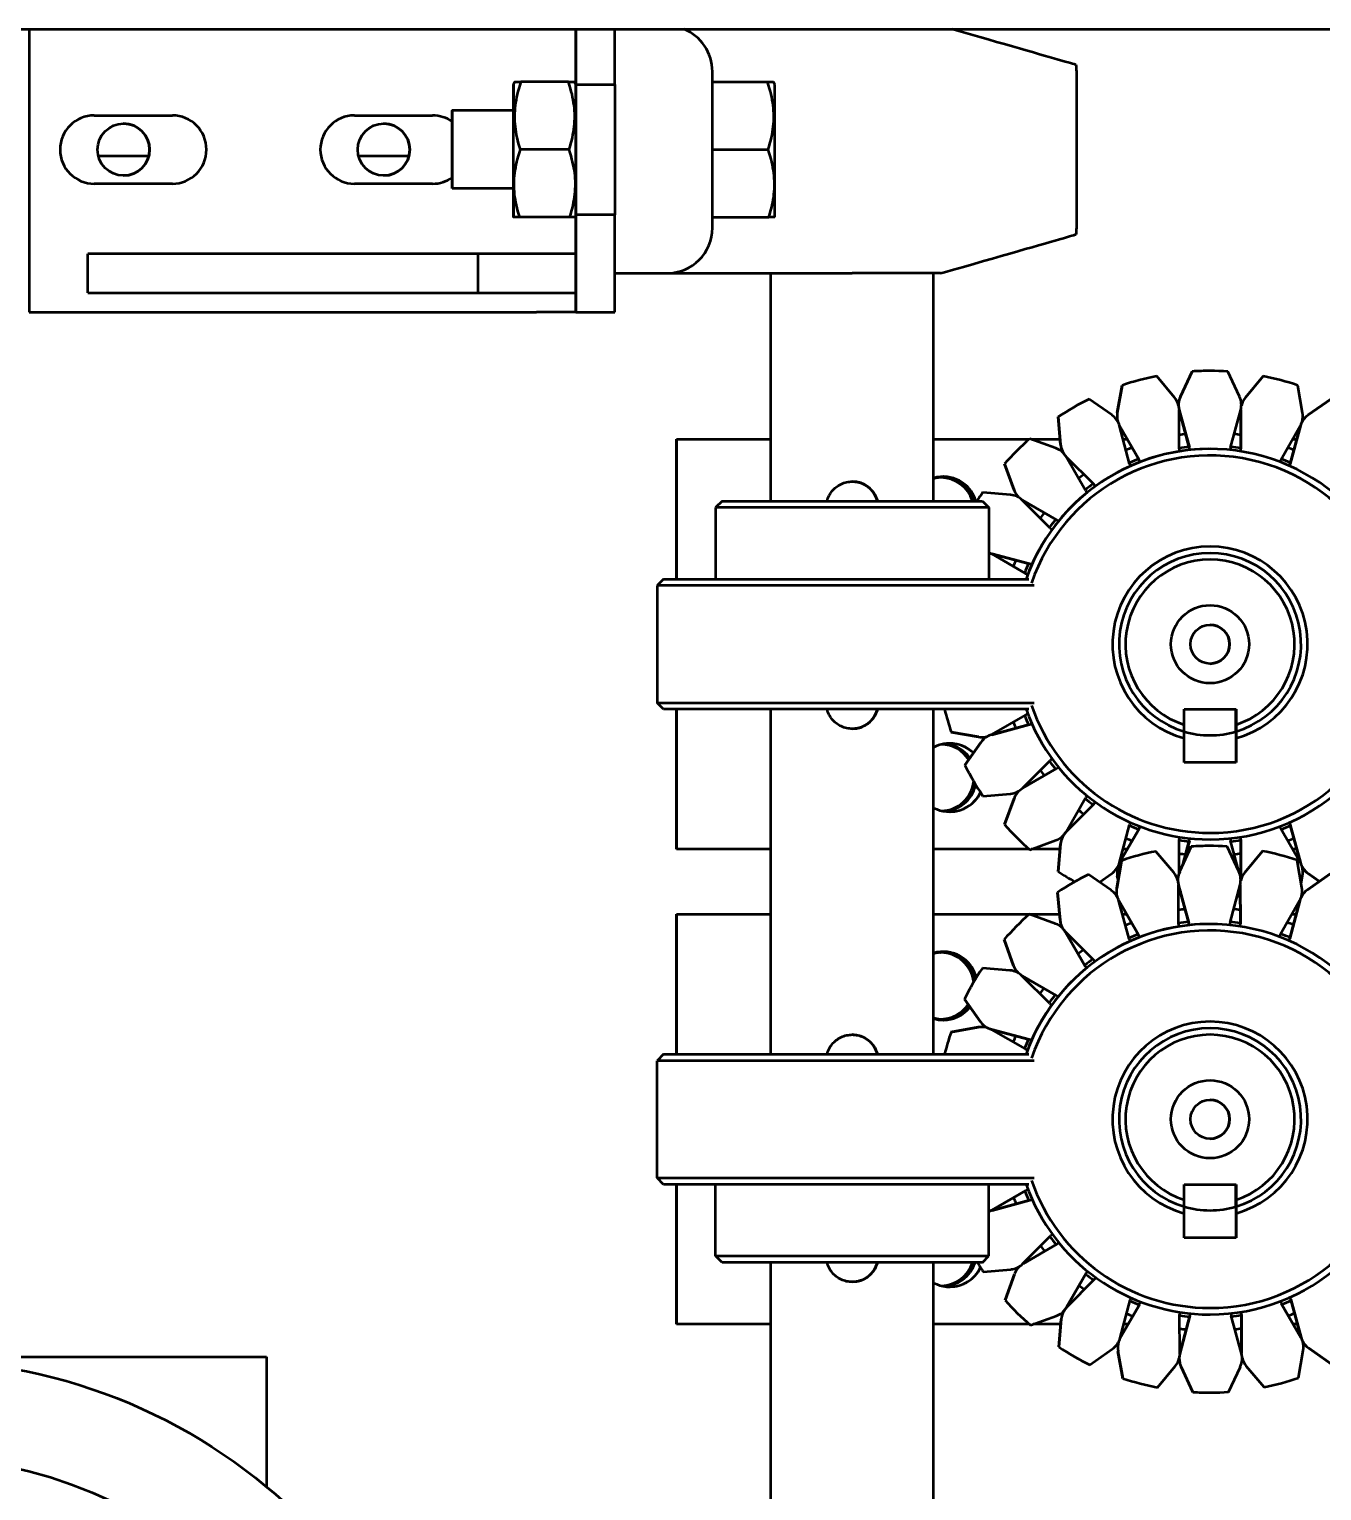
# Model space of a CAD drawing. Header units: millimetres. Extents: x 4915 to 15267, y 4787 to 10268.
# Drawn here: x 6060.7 to 6259.4, y 9329.7 to 9554.3 of the extents above; entities that cross this region are included whole.
import ezdxf

# ---------------------------------------------------------------- set-up
doc = ezdxf.new("R2010")
doc.units = ezdxf.units.MM
doc.layers.add('外形線', color=7, linetype='Continuous', lineweight=50)

msp = doc.modelspace()

# ---------------------------------------------------------------- linework, layer by layer
at = {"layer": '外形線'}
for p, q in [((5910.73, 9554.28), (6663.73, 9554.28)), ((6060.74, 9554.28), (6060.74, 9510.78)), ((6144.74, 9554.28), (6144.74, 9545.83)), ((6144.77, 9554.28), (6144.77, 9545.78)), ((6150.77, 9545.78), (6150.77, 9554.28)), ((6165.77, 9523.78), (6165.77, 9547.78)), ((6221.76, 9523.78), (6221.76, 9547.78)), ((6135.17, 9545.78), (6135.39, 9546.17)), ((6143.63, 9546.17), (6136.3, 9546.17)), ((6144.77, 9545.78), (6144.54, 9546.17)), ((6144.77, 9545.78), (6144.77, 9525.78)), ((6144.77, 9545.78), (6150.77, 9545.78)), ((6150.77, 9545.78), (6150.77, 9525.78)), ((6165.77, 9546.17), (6174.23, 9546.17)), ((6175.37, 9545.78), (6175.14, 9546.17)), ((6070.74, 9541.03), (6082.74, 9541.03)), ((6110.74, 9541.03), (6122.74, 9541.03)), ((6135.17, 9541.78), (6125.77, 9541.78)), ((6165.77, 9535.78), (6165.77, 9538.37)), ((6143.73, 9535.78), (6136.21, 9535.78)), ((6165.77, 9533.18), (6165.77, 9535.78)), ((6165.77, 9535.78), (6174.33, 9535.78)), ((6079.11, 9534.78), (6071.36, 9534.78)), ((6119.11, 9534.78), (6111.36, 9534.78)), ((6082.74, 9530.53), (6070.74, 9530.53)), ((6122.74, 9530.53), (6110.74, 9530.53)), ((6135.17, 9529.78), (6125.77, 9529.78)), ((6143.82, 9525.38), (6136.11, 9525.38)), ((6144.74, 9525.38), (6144.74, 9519.78)), ((6144.77, 9525.78), (6144.77, 9510.78)), ((6150.77, 9525.78), (6144.77, 9525.78)), ((6150.77, 9510.78), (6150.77, 9525.78)), ((6165.77, 9525.38), (6174.42, 9525.38)), ((6069.74, 9513.78), (6069.74, 9519.78)), ((6129.76, 9519.78), (6069.74, 9519.78)), ((6069.74, 9513.78), (6069.74, 9519.78)), ((6129.76, 9513.78), (6129.76, 9519.78)), ((6144.76, 9519.78), (6129.76, 9519.78)), ((6144.76, 9513.78), (6144.76, 9519.78)), ((6150.77, 9516.78), (6158.77, 9516.78)), ((6158.77, 9516.78), (6177.26, 9516.78)), ((6174.76, 9481.78), (6174.76, 9516.78)), ((6177.26, 9516.78), (6187.26, 9516.78)), ((6200.84, 9516.78), (6187.26, 9516.78)), ((6199.76, 9481.78), (6199.76, 9516.78)), ((6069.74, 9513.78), (6129.76, 9513.78)), ((6129.76, 9513.78), (6144.76, 9513.78)), ((6144.74, 9513.78), (6144.74, 9510.78)), ((6060.74, 9510.78), (6138.74, 9510.78)), ((6144.74, 9510.78), (6138.74, 9510.78)), ((6144.77, 9510.78), (6150.77, 9510.78)), ((6236.8, 9497.7), (6234.06, 9500.97)), ((6239.5, 9501.69), (6237.7, 9497.82)), ((6237.7, 9497.82), (6239.5, 9501.69)), ((6246.8, 9497.82), (6245, 9501.69)), ((6247.7, 9497.7), (6250.44, 9500.97)), ((6250.44, 9500.97), (6247.7, 9497.7)), ((6228.01, 9495.35), (6228.75, 9499.55)), ((6228.75, 9499.55), (6228.01, 9495.35)), ((6256.49, 9495.35), (6255.75, 9499.55)), ((6227.17, 9495), (6223.68, 9497.45)), ((6237.5, 9489.78), (6237.5, 9495.78)), ((6237.52, 9495.78), (6239.08, 9489.98)), ((6239.07, 9489.98), (6237.52, 9495.78)), ((6245.43, 9489.98), (6246.98, 9495.78)), ((6247, 9489.78), (6247, 9495.78)), ((6247, 9495.78), (6247, 9489.78)), ((6260.83, 9497.45), (6257.33, 9495)), ((6257.33, 9495), (6260.82, 9497.45)), ((6219.29, 9490.45), (6218.91, 9494.7)), ((6218.92, 9494.7), (6219.29, 9490.45)), ((6229.9, 9487.52), (6228.35, 9493.32)), ((6231.36, 9488.13), (6228.36, 9493.33)), ((6228.36, 9493.33), (6231.36, 9488.13)), ((6253.14, 9488.13), (6256.14, 9493.33)), ((6254.6, 9487.52), (6256.16, 9493.32)), ((6256.16, 9493.32), (6254.6, 9487.52)), ((6160.24, 9491.28), (6174.76, 9491.28)), ((6160.24, 9491.28), (6160.24, 9469.78)), ((6160.24, 9469.78), (6160.24, 9491.28)), ((6199.76, 9491.28), (6214.47, 9491.28)), ((6218.57, 9489.9), (6214.56, 9491.35)), ((6214.78, 9491.28), (6219.21, 9491.28)), ((6228.89, 9491.28), (6229.55, 9491.28)), ((6254.95, 9491.28), (6255.61, 9491.28)), ((6212.13, 9483.46), (6210.67, 9487.47)), ((6210.67, 9487.47), (6212.13, 9483.46)), ((6223.14, 9483.38), (6220.14, 9488.58)), ((6224.4, 9484.35), (6220.15, 9488.59)), ((6220.15, 9488.59), (6224.4, 9484.35)), ((6211.58, 9482.74), (6207.33, 9483.11)), ((6217.68, 9477.63), (6213.44, 9481.87)), ((6218.64, 9478.89), (6213.45, 9481.89)), ((6213.45, 9481.89), (6218.65, 9478.89)), ((6167.26, 9481.78), (6166.26, 9480.78)), ((6208.26, 9480.78), (6166.26, 9480.78)), ((6166.26, 9480.78), (6166.26, 9469.78)), ((6167.26, 9481.78), (6207.26, 9481.78)), ((6207.26, 9481.78), (6208.26, 9480.78)), ((6208.26, 9480.78), (6208.26, 9469.78)), ((6213.9, 9470.66), (6208.7, 9473.66)), ((6214.5, 9472.13), (6208.71, 9473.68)), ((6208.71, 9473.68), (6214.5, 9472.13)), ((6158.26, 9469.78), (6157.26, 9468.78)), ((6215.25, 9468.78), (6157.26, 9468.78)), ((6157.26, 9468.78), (6157.26, 9450.78)), ((6158.26, 9469.78), (6214.41, 9469.78)), ((6157.26, 9450.78), (6215.25, 9450.78)), ((6158.26, 9449.78), (6157.26, 9450.78)), ((6214.41, 9449.78), (6158.26, 9449.78)), ((6160.24, 9449.78), (6160.24, 9428.28)), ((6160.24, 9428.28), (6160.24, 9449.78)), ((6174.76, 9396.78), (6174.76, 9449.78)), ((6199.76, 9396.78), (6199.76, 9449.78)), ((6208.7, 9445.89), (6213.9, 9448.89)), ((6238.26, 9449.78), (6246.26, 9449.78)), ((6238.26, 9447.41), (6238.26, 9449.78)), ((6246.25, 9446.36), (6246.25, 9449.78)), ((6246.26, 9449.78), (6246.26, 9447.41)), ((6206.68, 9445.53), (6202.48, 9446.27)), ((6202.48, 9446.27), (6206.68, 9445.53)), ((6208.71, 9445.87), (6214.5, 9447.42)), ((6214.5, 9447.42), (6208.71, 9445.87)), ((6204.58, 9441.2), (6207.03, 9444.69)), ((6207.03, 9444.69), (6204.58, 9441.2)), ((6238.26, 9441.58), (6238.26, 9445.32)), ((6246.26, 9445.32), (6246.26, 9441.58)), ((6246.26, 9441.58), (6246.26, 9445.32)), ((6213.44, 9437.68), (6217.68, 9441.92)), ((6246.26, 9441.58), (6238.26, 9441.58)), ((6213.45, 9437.66), (6218.64, 9440.66)), ((6218.65, 9440.66), (6213.45, 9437.66)), ((6207.33, 9436.44), (6211.58, 9436.81)), ((6210.67, 9432.09), (6212.13, 9436.09)), ((6212.13, 9436.09), (6210.67, 9432.09)), ((6220.14, 9430.97), (6223.14, 9436.17)), ((6220.15, 9430.96), (6224.4, 9435.2)), ((6224.4, 9435.2), (6220.15, 9430.96)), ((6228.35, 9426.23), (6229.9, 9432.03)), ((6228.36, 9426.22), (6231.36, 9431.42)), ((6231.36, 9431.42), (6228.36, 9426.22)), ((6256.14, 9426.22), (6253.14, 9431.42)), ((6256.16, 9426.23), (6254.6, 9432.03)), ((6254.6, 9432.03), (6256.16, 9426.23)), ((6174.76, 9428.28), (6160.24, 9428.28)), ((6214.47, 9428.28), (6199.76, 9428.28)), ((6214.56, 9428.2), (6218.57, 9429.66)), ((6219.21, 9428.28), (6214.78, 9428.28)), ((6218.91, 9424.86), (6219.29, 9429.1)), ((6219.29, 9429.1), (6218.92, 9424.86)), ((6229.55, 9428.28), (6228.89, 9428.28)), ((6237.5, 9424.59), (6237.5, 9429.78)), ((6239.38, 9428.68), (6237.59, 9424.81)), ((6237.59, 9424.81), (6239.38, 9428.68)), ((6238.08, 9425.87), (6239.07, 9429.57)), ((6239.08, 9429.57), (6238.09, 9425.87)), ((6246.7, 9424.84), (6244.88, 9428.69)), ((6246.7, 9424.83), (6245.43, 9429.57)), ((6247, 9423.78), (6247, 9429.78)), ((6247, 9429.78), (6247, 9423.78)), ((6247.59, 9424.72), (6250.32, 9427.99)), ((6250.33, 9427.99), (6247.6, 9424.72)), ((6255.61, 9428.28), (6254.95, 9428.28)), ((6227.91, 9422.31), (6228.63, 9426.51)), ((6228.64, 9426.51), (6227.91, 9422.31)), ((6236.69, 9424.69), (6233.94, 9427.95)), ((6256.39, 9422.39), (6255.64, 9426.59)), ((6227.07, 9421.96), (6223.57, 9424.39)), ((6225.26, 9423.22), (6227.17, 9424.55)), ((6228.12, 9423.55), (6228.01, 9424.2)), ((6228.01, 9424.2), (6228.12, 9423.55)), ((6256.28, 9423.01), (6256.49, 9424.2)), ((6257.23, 9422.04), (6260.72, 9424.5)), ((6260.72, 9424.5), (6257.24, 9422.04)), ((6259.07, 9423.34), (6257.33, 9424.55)), ((6257.33, 9424.55), (6259.07, 9423.34)), ((6218.82, 9421.63), (6219.2, 9417.38)), ((6219.2, 9417.38), (6218.82, 9421.63)), ((6237.42, 9416.76), (6237.4, 9422.76)), ((6238.99, 9416.97), (6237.42, 9422.77)), ((6237.42, 9422.77), (6238.99, 9416.97)), ((6245.34, 9416.99), (6246.88, 9422.79)), ((6246.33, 9420.72), (6246.8, 9421.73)), ((6246.92, 9416.79), (6246.9, 9422.79)), ((6246.9, 9422.79), (6246.92, 9416.79)), ((6229.82, 9414.49), (6228.25, 9420.28)), ((6231.28, 9415.1), (6228.27, 9420.29)), ((6228.27, 9420.29), (6231.29, 9415.1)), ((6253.06, 9415.16), (6256.04, 9420.37)), ((6254.53, 9414.56), (6256.06, 9420.36)), ((6256.06, 9420.36), (6254.53, 9414.56)), ((6160.24, 9418.28), (6174.76, 9418.28)), ((6160.24, 9418.28), (6160.24, 9396.78)), ((6160.24, 9396.78), (6160.24, 9418.28)), ((6199.76, 9418.28), (6219.12, 9418.28)), ((6218.48, 9416.83), (6214.47, 9418.27)), ((6228.8, 9418.28), (6229.44, 9418.28)), ((6254.84, 9418.28), (6255.51, 9418.28)), ((6223.07, 9410.33), (6220.06, 9415.51)), ((6224.33, 9411.3), (6220.07, 9415.53)), ((6220.07, 9415.53), (6224.33, 9411.3)), ((6212.06, 9410.37), (6210.59, 9414.38)), ((6210.59, 9414.38), (6212.06, 9410.37)), ((6211.51, 9409.65), (6207.27, 9410.01)), ((6217.63, 9404.56), (6213.38, 9408.79)), ((6218.59, 9405.82), (6213.39, 9408.81)), ((6213.39, 9408.81), (6218.59, 9405.82)), ((6204.53, 9405.24), (6206.99, 9401.76)), ((6206.99, 9401.76), (6204.53, 9405.24)), ((6202.44, 9400.16), (6206.64, 9400.92)), ((6206.64, 9400.92), (6202.44, 9400.16)), ((6213.87, 9397.58), (6208.66, 9400.57)), ((6214.47, 9399.05), (6208.67, 9400.58)), ((6208.67, 9400.58), (6214.47, 9399.05)), ((6158.26, 9396.78), (6157.26, 9395.78)), ((6158.26, 9396.78), (6214.41, 9396.78)), ((6215.25, 9395.78), (6157.26, 9395.78)), ((6157.26, 9377.78), (6157.26, 9395.78)), ((6157.26, 9377.78), (6215.25, 9377.78)), ((6158.26, 9376.78), (6157.26, 9377.78)), ((6214.41, 9376.78), (6158.26, 9376.78)), ((6160.24, 9376.78), (6160.24, 9355.28)), ((6160.24, 9355.28), (6160.24, 9376.78)), ((6166.26, 9365.78), (6166.26, 9376.78)), ((6208.26, 9365.78), (6208.26, 9376.78)), ((6238.26, 9376.78), (6246.26, 9376.78)), ((6238.26, 9374.41), (6238.26, 9376.78)), ((6246.25, 9373.36), (6246.25, 9376.78)), ((6246.26, 9376.78), (6246.26, 9374.41)), ((6208.74, 9372.79), (6213.93, 9375.81)), ((6208.75, 9372.77), (6214.54, 9374.34)), ((6214.54, 9374.34), (6208.75, 9372.77)), ((6238.26, 9368.58), (6238.26, 9372.32)), ((6246.26, 9372.32), (6246.26, 9368.58)), ((6246.26, 9368.58), (6246.26, 9372.32)), ((6213.5, 9364.6), (6217.73, 9368.85)), ((6213.51, 9364.58), (6218.7, 9367.59)), ((6218.7, 9367.59), (6213.52, 9364.58)), ((6246.26, 9368.58), (6238.26, 9368.58)), ((6166.26, 9365.78), (6208.26, 9365.78)), ((6167.26, 9364.78), (6166.26, 9365.78)), ((6207.26, 9364.78), (6208.26, 9365.78)), ((6207.26, 9364.78), (6167.26, 9364.78)), ((6174.76, 9165.78), (6174.76, 9364.78)), ((6199.76, 9165.78), (6199.76, 9364.78)), ((6207.4, 9363.34), (6211.65, 9363.72)), ((6210.75, 9358.99), (6212.2, 9363)), ((6212.2, 9363), (6210.75, 9358.99)), ((6220.22, 9357.91), (6223.21, 9363.12)), ((6220.24, 9357.9), (6224.47, 9362.15)), ((6224.47, 9362.15), (6220.24, 9357.9)), ((6228.45, 9353.19), (6229.98, 9358.99)), ((6228.46, 9353.18), (6231.45, 9358.39)), ((6231.45, 9358.39), (6228.46, 9353.18)), ((6256.24, 9353.26), (6253.22, 9358.45)), ((6256.26, 9353.27), (6254.69, 9359.06)), ((6254.69, 9359.06), (6256.26, 9353.27)), ((6214.65, 9355.12), (6218.66, 9356.59)), ((6237.61, 9350.76), (6237.59, 9356.76)), ((6237.63, 9350.76), (6239.16, 9356.56)), ((6239.17, 9356.56), (6237.63, 9350.76)), ((6247.09, 9350.79), (6245.52, 9356.58)), ((6247.11, 9350.79), (6247.09, 9356.79)), ((6247.09, 9356.79), (6247.11, 9350.79)), ((6174.76, 9355.28), (6160.24, 9355.28)), ((6214.47, 9355.28), (6199.76, 9355.28)), ((6219.31, 9355.28), (6215.09, 9355.28)), ((6219.02, 9351.79), (6219.38, 9356.04)), ((6219.38, 9356.04), (6219.02, 9351.79)), ((6229.66, 9355.28), (6229, 9355.28)), ((6255.71, 9355.28), (6255.07, 9355.28)), ((5959.24, 9350.28), (6097.24, 9350.28)), ((6097.24, 9350.28), (6097.24, 9330.31)), ((6223.79, 9349.05), (6227.27, 9351.51)), ((6228.86, 9346.97), (6228.11, 9351.16)), ((6228.11, 9351.16), (6228.87, 9346.97)), ((6255.87, 9347.05), (6256.6, 9351.24)), ((6260.94, 9349.16), (6257.44, 9351.59)), ((6257.44, 9351.59), (6260.94, 9349.16)), ((6234.18, 9345.56), (6236.91, 9348.83)), ((6239.63, 9344.86), (6237.81, 9348.72)), ((6237.81, 9348.72), (6239.63, 9344.86)), ((6245.12, 9344.87), (6246.92, 9348.74)), ((6250.56, 9345.61), (6247.81, 9348.86)), ((6247.82, 9348.86), (6250.56, 9345.61))]:
    msp.add_line(p, q, dxfattribs=at).dxf.unprotected_set("ltscale", 0)
for points in [[(6221.68, 9548.8), (6221.65, 9548.81), (6221.55, 9548.84), (6221.38, 9548.89), (6221.14, 9548.96), (6220.82, 9549.05), (6220.43, 9549.16), (6219.99, 9549.28), (6219.5, 9549.42), (6218.92, 9549.59), (6218.25, 9549.78), (6217.55, 9549.98), (6216.77, 9550.21), (6215.9, 9550.46), (6214.96, 9550.73), (6214, 9551), (6212.99, 9551.29), (6211.87, 9551.61), (6210.67, 9551.96), (6209.42, 9552.31), (6208.16, 9552.68), (6206.85, 9553.05), (6205.43, 9553.46), (6204.01, 9553.87), (6202.58, 9554.28)], [(6136.3, 9546.17), (6136.14, 9545.67), (6136, 9545.19), (6135.87, 9544.73), (6135.76, 9544.28), (6135.66, 9543.84), (6135.57, 9543.41), (6135.5, 9542.99), (6135.44, 9542.57), (6135.4, 9542.16), (6135.37, 9541.75), (6135.34, 9541.35), (6135.33, 9540.94), (6135.34, 9540.54), (6135.35, 9540.14), (6135.38, 9539.73), (6135.42, 9539.32), (6135.47, 9538.91), (6135.53, 9538.49), (6135.61, 9538.07), (6135.7, 9537.63), (6135.8, 9537.19), (6135.92, 9536.73), (6136.06, 9536.26), (6136.21, 9535.78)], [(6135.39, 9546.17), (6135.39, 9546.17), (6135.39, 9546.17), (6135.4, 9546.17), (6135.41, 9546.17), (6135.43, 9546.17), (6135.44, 9546.17), (6135.46, 9546.17), (6135.48, 9546.17), (6135.51, 9546.17), (6135.54, 9546.17), (6135.57, 9546.17), (6135.6, 9546.17), (6135.64, 9546.17), (6135.68, 9546.17), (6135.73, 9546.17), (6135.78, 9546.17), (6135.83, 9546.17), (6135.89, 9546.17), (6135.95, 9546.17), (6136.01, 9546.17), (6136.08, 9546.17), (6136.15, 9546.17), (6136.22, 9546.17), (6136.3, 9546.17)], [(6143.73, 9535.78), (6143.88, 9536.26), (6144.01, 9536.73), (6144.13, 9537.19), (6144.24, 9537.63), (6144.33, 9538.07), (6144.4, 9538.49), (6144.47, 9538.91), (6144.52, 9539.32), (6144.56, 9539.73), (6144.58, 9540.14), (6144.6, 9540.54), (6144.6, 9540.94), (6144.59, 9541.35), (6144.57, 9541.75), (6144.54, 9542.16), (6144.49, 9542.57), (6144.43, 9542.99), (6144.36, 9543.41), (6144.28, 9543.84), (6144.18, 9544.28), (6144.07, 9544.73), (6143.94, 9545.19), (6143.79, 9545.67), (6143.63, 9546.17)], [(6143.63, 9546.17), (6143.71, 9546.17), (6143.79, 9546.17), (6143.86, 9546.17), (6143.92, 9546.17), (6143.99, 9546.17), (6144.05, 9546.17), (6144.1, 9546.17), (6144.15, 9546.17), (6144.2, 9546.17), (6144.25, 9546.17), (6144.29, 9546.17), (6144.33, 9546.17), (6144.36, 9546.17), (6144.39, 9546.17), (6144.42, 9546.17), (6144.45, 9546.17), (6144.47, 9546.17), (6144.49, 9546.17), (6144.51, 9546.17), (6144.52, 9546.17), (6144.53, 9546.17), (6144.54, 9546.17), (6144.54, 9546.17), (6144.54, 9546.17)], [(6174.33, 9535.78), (6174.48, 9536.26), (6174.61, 9536.73), (6174.73, 9537.19), (6174.84, 9537.63), (6174.93, 9538.07), (6175, 9538.49), (6175.07, 9538.91), (6175.12, 9539.32), (6175.16, 9539.73), (6175.18, 9540.14), (6175.2, 9540.54), (6175.2, 9540.94), (6175.19, 9541.35), (6175.17, 9541.75), (6175.14, 9542.16), (6175.09, 9542.57), (6175.03, 9542.99), (6174.96, 9543.41), (6174.88, 9543.84), (6174.78, 9544.28), (6174.67, 9544.73), (6174.54, 9545.19), (6174.39, 9545.67), (6174.23, 9546.17)], [(6174.23, 9546.17), (6174.31, 9546.17), (6174.39, 9546.17), (6174.46, 9546.17), (6174.52, 9546.17), (6174.59, 9546.17), (6174.65, 9546.17), (6174.7, 9546.17), (6174.75, 9546.17), (6174.8, 9546.17), (6174.85, 9546.17), (6174.89, 9546.17), (6174.93, 9546.17), (6174.96, 9546.17), (6174.99, 9546.17), (6175.02, 9546.17), (6175.05, 9546.17), (6175.07, 9546.17), (6175.09, 9546.17), (6175.11, 9546.17), (6175.12, 9546.17), (6175.13, 9546.17), (6175.14, 9546.17), (6175.14, 9546.17), (6175.14, 9546.17)], [(6136.21, 9535.78), (6136.04, 9535.28), (6135.9, 9534.8), (6135.77, 9534.33), (6135.65, 9533.88), (6135.55, 9533.44), (6135.47, 9533.01), (6135.39, 9532.59), (6135.33, 9532.17), (6135.29, 9531.76), (6135.25, 9531.36), (6135.23, 9530.95), (6135.22, 9530.55), (6135.23, 9530.15), (6135.24, 9529.75), (6135.27, 9529.34), (6135.31, 9528.94), (6135.36, 9528.52), (6135.42, 9528.1), (6135.5, 9527.68), (6135.59, 9527.24), (6135.7, 9526.8), (6135.82, 9526.34), (6135.96, 9525.87), (6136.11, 9525.38)], [(6143.82, 9525.38), (6143.98, 9525.87), (6144.11, 9526.34), (6144.24, 9526.8), (6144.34, 9527.24), (6144.43, 9527.68), (6144.51, 9528.1), (6144.58, 9528.52), (6144.63, 9528.94), (6144.67, 9529.34), (6144.69, 9529.75), (6144.71, 9530.15), (6144.71, 9530.55), (6144.7, 9530.95), (6144.68, 9531.36), (6144.65, 9531.76), (6144.6, 9532.17), (6144.54, 9532.59), (6144.47, 9533.01), (6144.38, 9533.44), (6144.28, 9533.88), (6144.17, 9534.33), (6144.04, 9534.8), (6143.89, 9535.28), (6143.73, 9535.78)], [(6174.42, 9525.38), (6174.58, 9525.87), (6174.71, 9526.34), (6174.84, 9526.8), (6174.94, 9527.24), (6175.03, 9527.68), (6175.11, 9528.1), (6175.18, 9528.52), (6175.23, 9528.94), (6175.27, 9529.34), (6175.29, 9529.75), (6175.31, 9530.15), (6175.31, 9530.55), (6175.3, 9530.95), (6175.28, 9531.36), (6175.25, 9531.76), (6175.2, 9532.17), (6175.14, 9532.59), (6175.07, 9533.01), (6174.98, 9533.44), (6174.88, 9533.88), (6174.77, 9534.33), (6174.64, 9534.8), (6174.49, 9535.28), (6174.33, 9535.78)], [(6136.11, 9525.38), (6136.04, 9525.38), (6135.96, 9525.38), (6135.89, 9525.38), (6135.83, 9525.38), (6135.77, 9525.38), (6135.71, 9525.38), (6135.65, 9525.38), (6135.6, 9525.38), (6135.55, 9525.38), (6135.5, 9525.38), (6135.45, 9525.38), (6135.41, 9525.38), (6135.37, 9525.38), (6135.34, 9525.38), (6135.31, 9525.38), (6135.28, 9525.38), (6135.25, 9525.38), (6135.23, 9525.38), (6135.21, 9525.38), (6135.2, 9525.38), (6135.18, 9525.38), (6135.17, 9525.38), (6135.17, 9525.38), (6135.17, 9525.38)], [(6144.77, 9525.38), (6144.76, 9525.38), (6144.76, 9525.38), (6144.75, 9525.38), (6144.74, 9525.38), (6144.72, 9525.38), (6144.7, 9525.38), (6144.68, 9525.38), (6144.65, 9525.38), (6144.63, 9525.38), (6144.59, 9525.38), (6144.56, 9525.38), (6144.52, 9525.38), (6144.48, 9525.38), (6144.43, 9525.38), (6144.39, 9525.38), (6144.34, 9525.38), (6144.28, 9525.38), (6144.23, 9525.38), (6144.17, 9525.38), (6144.1, 9525.38), (6144.04, 9525.38), (6143.97, 9525.38), (6143.9, 9525.38), (6143.82, 9525.38)], [(6175.37, 9525.38), (6175.36, 9525.38), (6175.36, 9525.38), (6175.35, 9525.38), (6175.34, 9525.38), (6175.32, 9525.38), (6175.3, 9525.38), (6175.28, 9525.38), (6175.25, 9525.38), (6175.23, 9525.38), (6175.19, 9525.38), (6175.16, 9525.38), (6175.12, 9525.38), (6175.08, 9525.38), (6175.03, 9525.38), (6174.99, 9525.38), (6174.94, 9525.38), (6174.88, 9525.38), (6174.83, 9525.38), (6174.77, 9525.38), (6174.7, 9525.38), (6174.64, 9525.38), (6174.57, 9525.38), (6174.5, 9525.38), (6174.42, 9525.38)], [(6200.84, 9516.78), (6201.44, 9516.95), (6202.85, 9517.35), (6204.38, 9517.79), (6205.93, 9518.24), (6207.44, 9518.67), (6208.81, 9519.06), (6210.17, 9519.45), (6211.49, 9519.83), (6212.73, 9520.19), (6213.86, 9520.51), (6214.9, 9520.81), (6215.91, 9521.1), (6216.85, 9521.37), (6217.67, 9521.6), (6218.43, 9521.82), (6219.13, 9522.02), (6219.72, 9522.19), (6220.22, 9522.33), (6220.67, 9522.46), (6221.04, 9522.57), (6221.33, 9522.65), (6221.53, 9522.71), (6221.65, 9522.74), (6221.68, 9522.75)], [(6183.39, 9481.78), (6183.45, 9481.99), (6183.52, 9482.2), (6183.61, 9482.41), (6183.71, 9482.61), (6183.81, 9482.8), (6183.93, 9482.99), (6184.06, 9483.17), (6184.19, 9483.34), (6184.33, 9483.5), (6184.48, 9483.65), (6184.64, 9483.79), (6184.8, 9483.93), (6184.98, 9484.06), (6185.16, 9484.18), (6185.35, 9484.29), (6185.55, 9484.39), (6185.76, 9484.48), (6185.97, 9484.56), (6186.18, 9484.63), (6186.4, 9484.68), (6186.61, 9484.72), (6186.83, 9484.75), (6187.05, 9484.77), (6187.26, 9484.78)], [(6187.26, 9484.78), (6187.47, 9484.77), (6187.69, 9484.75), (6187.91, 9484.72), (6188.13, 9484.68), (6188.34, 9484.63), (6188.55, 9484.56), (6188.76, 9484.48), (6188.97, 9484.39), (6189.17, 9484.29), (6189.36, 9484.18), (6189.54, 9484.06), (6189.72, 9483.93), (6189.89, 9483.79), (6190.04, 9483.65), (6190.19, 9483.5), (6190.33, 9483.34), (6190.46, 9483.17), (6190.59, 9482.99), (6190.71, 9482.8), (6190.82, 9482.61), (6190.91, 9482.41), (6191, 9482.2), (6191.07, 9481.99), (6191.13, 9481.78)], [(6187.26, 9446.78), (6187.05, 9446.78), (6186.83, 9446.8), (6186.61, 9446.83), (6186.4, 9446.87), (6186.18, 9446.93), (6185.97, 9446.99), (6185.76, 9447.07), (6185.55, 9447.16), (6185.35, 9447.26), (6185.16, 9447.37), (6184.98, 9447.49), (6184.8, 9447.62), (6184.64, 9447.76), (6184.48, 9447.9), (6184.33, 9448.05), (6184.19, 9448.21), (6184.06, 9448.38), (6183.93, 9448.56), (6183.81, 9448.75), (6183.71, 9448.94), (6183.61, 9449.14), (6183.52, 9449.35), (6183.45, 9449.56), (6183.39, 9449.78)], [(6191.13, 9449.78), (6191.07, 9449.56), (6191, 9449.35), (6190.91, 9449.14), (6190.82, 9448.94), (6190.71, 9448.75), (6190.59, 9448.56), (6190.46, 9448.38), (6190.33, 9448.21), (6190.19, 9448.05), (6190.04, 9447.9), (6189.89, 9447.76), (6189.72, 9447.62), (6189.54, 9447.49), (6189.36, 9447.37), (6189.17, 9447.26), (6188.97, 9447.16), (6188.76, 9447.07), (6188.55, 9446.99), (6188.34, 9446.93), (6188.13, 9446.87), (6187.91, 9446.83), (6187.69, 9446.8), (6187.47, 9446.78), (6187.26, 9446.78)], [(6238.26, 9446.36), (6238.26, 9446.4), (6238.26, 9446.45), (6238.26, 9446.49), (6238.26, 9446.54), (6238.26, 9446.58), (6238.26, 9446.63), (6238.26, 9446.67), (6238.26, 9446.72), (6238.26, 9446.76), (6238.26, 9446.81), (6238.26, 9446.85), (6238.26, 9446.89), (6238.26, 9446.94), (6238.26, 9446.98), (6238.26, 9447.02), (6238.26, 9447.07), (6238.26, 9447.11), (6238.26, 9447.15), (6238.26, 9447.19), (6238.26, 9447.24), (6238.26, 9447.28), (6238.26, 9447.32), (6238.26, 9447.36), (6238.26, 9447.41)], [(6238.26, 9445.32), (6238.26, 9445.36), (6238.26, 9445.41), (6238.26, 9445.45), (6238.26, 9445.5), (6238.26, 9445.54), (6238.26, 9445.59), (6238.26, 9445.63), (6238.26, 9445.67), (6238.26, 9445.72), (6238.26, 9445.76), (6238.26, 9445.81), (6238.26, 9445.85), (6238.26, 9445.89), (6238.26, 9445.93), (6238.26, 9445.98), (6238.26, 9446.02), (6238.26, 9446.06), (6238.26, 9446.11), (6238.26, 9446.15), (6238.26, 9446.19), (6238.26, 9446.23), (6238.26, 9446.28), (6238.26, 9446.32), (6238.26, 9446.36)], [(6246.26, 9447.41), (6246.26, 9447.36), (6246.26, 9447.32), (6246.26, 9447.28), (6246.26, 9447.24), (6246.26, 9447.19), (6246.26, 9447.15), (6246.26, 9447.11), (6246.26, 9447.07), (6246.26, 9447.02), (6246.26, 9446.98), (6246.26, 9446.94), (6246.26, 9446.89), (6246.26, 9446.85), (6246.26, 9446.81), (6246.26, 9446.76), (6246.26, 9446.72), (6246.26, 9446.67), (6246.26, 9446.63), (6246.26, 9446.58), (6246.26, 9446.54), (6246.26, 9446.49), (6246.26, 9446.45), (6246.26, 9446.4), (6246.26, 9446.36)], [(6246.26, 9445.32), (6246.26, 9445.36), (6246.26, 9445.41), (6246.26, 9445.45), (6246.26, 9445.5), (6246.26, 9445.54), (6246.26, 9445.59), (6246.26, 9445.63), (6246.26, 9445.67), (6246.26, 9445.72), (6246.26, 9445.76), (6246.26, 9445.81), (6246.26, 9445.85), (6246.26, 9445.89), (6246.26, 9445.93), (6246.26, 9445.98), (6246.26, 9446.02), (6246.26, 9446.06), (6246.26, 9446.11), (6246.26, 9446.15), (6246.26, 9446.19), (6246.26, 9446.23), (6246.26, 9446.28), (6246.26, 9446.32), (6246.26, 9446.36)], [(6246.26, 9446.36), (6246.26, 9446.32), (6246.26, 9446.28), (6246.26, 9446.23), (6246.26, 9446.19), (6246.26, 9446.15), (6246.26, 9446.11), (6246.26, 9446.06), (6246.26, 9446.02), (6246.26, 9445.98), (6246.26, 9445.93), (6246.26, 9445.89), (6246.26, 9445.85), (6246.26, 9445.81), (6246.26, 9445.76), (6246.26, 9445.72), (6246.26, 9445.67), (6246.26, 9445.63), (6246.26, 9445.59), (6246.26, 9445.54), (6246.26, 9445.5), (6246.26, 9445.45), (6246.26, 9445.41), (6246.26, 9445.36), (6246.26, 9445.32)], [(6183.39, 9396.78), (6183.45, 9396.99), (6183.52, 9397.2), (6183.61, 9397.41), (6183.71, 9397.61), (6183.81, 9397.8), (6183.93, 9397.99), (6184.06, 9398.17), (6184.19, 9398.34), (6184.33, 9398.5), (6184.48, 9398.65), (6184.64, 9398.79), (6184.8, 9398.93), (6184.98, 9399.06), (6185.16, 9399.18), (6185.35, 9399.29), (6185.55, 9399.39), (6185.76, 9399.48), (6185.97, 9399.56), (6186.18, 9399.63), (6186.4, 9399.68), (6186.61, 9399.72), (6186.83, 9399.75), (6187.05, 9399.77), (6187.26, 9399.78)], [(6187.26, 9399.78), (6187.47, 9399.77), (6187.69, 9399.75), (6187.91, 9399.72), (6188.13, 9399.68), (6188.34, 9399.63), (6188.55, 9399.56), (6188.76, 9399.48), (6188.97, 9399.39), (6189.17, 9399.29), (6189.36, 9399.18), (6189.54, 9399.06), (6189.72, 9398.93), (6189.89, 9398.79), (6190.04, 9398.65), (6190.19, 9398.5), (6190.33, 9398.34), (6190.46, 9398.17), (6190.59, 9397.99), (6190.71, 9397.8), (6190.82, 9397.61), (6190.91, 9397.41), (6191, 9397.2), (6191.07, 9396.99), (6191.13, 9396.78)], [(6238.26, 9373.36), (6238.26, 9373.4), (6238.26, 9373.45), (6238.26, 9373.49), (6238.26, 9373.54), (6238.26, 9373.58), (6238.26, 9373.63), (6238.26, 9373.67), (6238.26, 9373.72), (6238.26, 9373.76), (6238.26, 9373.81), (6238.26, 9373.85), (6238.26, 9373.89), (6238.26, 9373.94), (6238.26, 9373.98), (6238.26, 9374.02), (6238.26, 9374.07), (6238.26, 9374.11), (6238.26, 9374.15), (6238.26, 9374.19), (6238.26, 9374.24), (6238.26, 9374.28), (6238.26, 9374.32), (6238.26, 9374.36), (6238.26, 9374.41)], [(6246.26, 9374.41), (6246.26, 9374.36), (6246.26, 9374.32), (6246.26, 9374.28), (6246.26, 9374.24), (6246.26, 9374.19), (6246.26, 9374.15), (6246.26, 9374.11), (6246.26, 9374.07), (6246.26, 9374.02), (6246.26, 9373.98), (6246.26, 9373.94), (6246.26, 9373.89), (6246.26, 9373.85), (6246.26, 9373.81), (6246.26, 9373.76), (6246.26, 9373.72), (6246.26, 9373.67), (6246.26, 9373.63), (6246.26, 9373.58), (6246.26, 9373.54), (6246.26, 9373.49), (6246.26, 9373.45), (6246.26, 9373.4), (6246.26, 9373.36)], [(6238.26, 9372.32), (6238.26, 9372.36), (6238.26, 9372.41), (6238.26, 9372.45), (6238.26, 9372.5), (6238.26, 9372.54), (6238.26, 9372.59), (6238.26, 9372.63), (6238.26, 9372.67), (6238.26, 9372.72), (6238.26, 9372.76), (6238.26, 9372.81), (6238.26, 9372.85), (6238.26, 9372.89), (6238.26, 9372.93), (6238.26, 9372.98), (6238.26, 9373.02), (6238.26, 9373.06), (6238.26, 9373.11), (6238.26, 9373.15), (6238.26, 9373.19), (6238.26, 9373.23), (6238.26, 9373.28), (6238.26, 9373.32), (6238.26, 9373.36)], [(6246.26, 9372.32), (6246.26, 9372.36), (6246.26, 9372.41), (6246.26, 9372.45), (6246.26, 9372.5), (6246.26, 9372.54), (6246.26, 9372.59), (6246.26, 9372.63), (6246.26, 9372.67), (6246.26, 9372.72), (6246.26, 9372.76), (6246.26, 9372.81), (6246.26, 9372.85), (6246.26, 9372.89), (6246.26, 9372.93), (6246.26, 9372.98), (6246.26, 9373.02), (6246.26, 9373.06), (6246.26, 9373.11), (6246.26, 9373.15), (6246.26, 9373.19), (6246.26, 9373.23), (6246.26, 9373.28), (6246.26, 9373.32), (6246.26, 9373.36)], [(6246.26, 9373.36), (6246.26, 9373.32), (6246.26, 9373.28), (6246.26, 9373.23), (6246.26, 9373.19), (6246.26, 9373.15), (6246.26, 9373.11), (6246.26, 9373.06), (6246.26, 9373.02), (6246.26, 9372.98), (6246.26, 9372.93), (6246.26, 9372.89), (6246.26, 9372.85), (6246.26, 9372.81), (6246.26, 9372.76), (6246.26, 9372.72), (6246.26, 9372.67), (6246.26, 9372.63), (6246.26, 9372.59), (6246.26, 9372.54), (6246.26, 9372.5), (6246.26, 9372.45), (6246.26, 9372.41), (6246.26, 9372.36), (6246.26, 9372.32)], [(6187.26, 9361.78), (6187.05, 9361.78), (6186.83, 9361.8), (6186.61, 9361.83), (6186.4, 9361.87), (6186.18, 9361.93), (6185.97, 9361.99), (6185.76, 9362.07), (6185.55, 9362.16), (6185.35, 9362.26), (6185.16, 9362.37), (6184.98, 9362.49), (6184.8, 9362.62), (6184.64, 9362.76), (6184.48, 9362.9), (6184.33, 9363.05), (6184.19, 9363.21), (6184.06, 9363.38), (6183.93, 9363.56), (6183.81, 9363.75), (6183.71, 9363.94), (6183.61, 9364.14), (6183.52, 9364.35), (6183.45, 9364.56), (6183.39, 9364.78)], [(6191.13, 9364.78), (6191.07, 9364.56), (6191, 9364.35), (6190.91, 9364.14), (6190.82, 9363.94), (6190.71, 9363.75), (6190.59, 9363.56), (6190.46, 9363.38), (6190.33, 9363.21), (6190.19, 9363.05), (6190.04, 9362.9), (6189.89, 9362.76), (6189.72, 9362.62), (6189.54, 9362.49), (6189.36, 9362.37), (6189.17, 9362.26), (6188.97, 9362.16), (6188.76, 9362.07), (6188.55, 9361.99), (6188.34, 9361.93), (6188.13, 9361.87), (6187.91, 9361.83), (6187.69, 9361.8), (6187.47, 9361.78), (6187.26, 9361.78)]]:
    msp.add_lwpolyline(points, dxfattribs=at).dxf.unprotected_set("ltscale", 0)
for centre, radius in [((6075.24, 9535.78), 4), ((6115.24, 9535.78), 4), ((6242.26, 9459.78), 6), ((6242.26, 9459.78), 3), ((6242.26, 9386.78), 6), ((6242.26, 9386.78), 3), ((6043.28, 9265.27), 84.5), ((6043.29, 9265.27), 69.63)]:
    msp.add_circle(centre, radius, dxfattribs=at).dxf.unprotected_set("ltscale", 0)
for centre, radius, start, end in [((6158.77, 9547.78), 7, 0, 68.2132), ((6214.76, 9547.78), 7, 0, 8.3909), ((6070.74, 9535.78), 5.25, 90, 270), ((6082.74, 9535.78), 5.25, 270, 90), ((6082.74, 9535.78), 5.25, 270, 90), ((6110.74, 9535.78), 5.25, 90, 270), ((6122.74, 9535.78), 5.25, 54.7916, 90), ((6122.74, 9535.78), 5.25, 54.7806, 90), ((6075.24, 9535.78), 4, 270.0079, 89.9921), ((6115.24, 9535.78), 4, 270.0079, 89.9921), ((6122.74, 9535.78), 5.25, 270, 305.2084), ((6122.74, 9535.78), 5.25, 270, 305.2194), ((6158.77, 9523.78), 7, 270, 0), ((6214.76, 9523.78), 7, 351.6091, 0), ((6242.25, 9459.78), 42, 101.2469, 108.7531), ((6242.25, 9459.78), 42, 101.2469, 108.7531), ((6242.25, 9459.78), 42, 86.2469, 93.7531), ((6242.25, 9459.78), 42, 90, 93.7531), ((6242.25, 9459.78), 42, 71.2469, 78.7531), ((6234.5, 9495.78), 3, 13.2787, 40), ((6240.42, 9496.56), 3, 155, 195), ((6240.42, 9496.56), 3, 155, 181.7213), ((6244.08, 9496.56), 3, 345, 25), ((6250, 9495.78), 3, 140, 166.5272), ((6250, 9495.78), 3, 140, 166.6235), ((6242.25, 9459.78), 42, 116.2469, 123.7531), ((6242.25, 9459.78), 42, 116.2469, 123.7531), ((6230.96, 9494.83), 3, 170, 196.5503), ((6230.96, 9494.83), 3, 170, 196.6351), ((6240.42, 9496.56), 3, 181.7213, 193.2787), ((6253.54, 9494.83), 3, 343.2787, 10), ((6225.45, 9492.54), 3, 15, 55), ((6259.06, 9492.54), 3, 125, 165), ((6259.05, 9492.54), 3, 151.7213, 163.2787), ((6259.05, 9492.54), 3, 125, 151.7213), ((6242.25, 9459.78), 42, 131.2469, 138.7531), ((6242.25, 9459.78), 42, 131.2469, 138.7531), ((6242.24, 9459.78), 32.5, 96.5759, 98.3834), ((6242.24, 9459.78), 32.5, 96.583, 98.3908), ((6242.24, 9459.78), 32.5, 81.5844, 83.3894), ((6242.26, 9459.78), 30, 90, 160.5288), ((6242.26, 9459.78), 30, 270, 160.5288), ((6242.26, 9459.78), 29, 270, 161.096), ((6217.54, 9487.08), 3, 43.2787, 70), ((6222.28, 9490.71), 3, 185, 211.7213), ((6222.28, 9490.71), 3, 185, 225), ((6222.28, 9490.71), 3, 211.7213, 223.2787), ((6242.24, 9459.78), 32.5, 111.5796, 113.3823), ((6242.24, 9459.78), 32.5, 111.5859, 113.3894), ((6242.24, 9459.78), 30.5, 96.0272, 98.9459), ((6239, 9489.78), 1.5, 180, 194.3612), ((6237.63, 9489.6), 1.5, 0.6528, 15), ((6237.63, 9489.6), 1.5, 0.6569, 15), ((6246.88, 9489.6), 1.5, 165, 179.2861), ((6242.24, 9459.78), 30.5, 81.0287, 83.9444), ((6245.5, 9489.78), 1.5, 345.7433, 0), ((6245.5, 9489.78), 1.5, 345.7371, 0), ((6242.24, 9459.78), 32.5, 66.583, 68.3926), ((6242.24, 9459.78), 30.5, 111.0303, 113.9444), ((6231.35, 9487.91), 1.5, 195, 209.4116), ((6230.06, 9487.38), 1.5, 15.5711, 30), ((6230.07, 9487.38), 1.5, 15.5853, 30), ((6254.44, 9487.38), 1.5, 150, 164.1903), ((6242.24, 9459.78), 30.5, 66.0272, 68.9477), ((6253.15, 9487.91), 1.5, 330.8274, 345), ((6253.16, 9487.91), 1.5, 330.8113, 345), ((6187.26, 9480.78), 4, 14.4775, 89.9921), ((6201.24, 9480.28), 5.25, 16.6015, 106.3775), ((6201.24, 9480.28), 5.12, 90, 106.7726), ((6200.87, 9480.28), 5.1, 90, 91.8529), ((6200.87, 9480.28), 5.1, 17.1046, 90), ((6200.87, 9480.28), 5.1, 17.1046, 89.9938), ((6201.24, 9480.28), 5.25, 16.6016, 89.9925), ((6201.24, 9480.28), 5.12, 17.0186, 90), ((6201.24, 9480.28), 5.12, 17.0186, 89.9938), ((6200.87, 9480.28), 5.25, 16.6016, 68.0602), ((6200.87, 9480.28), 5.25, 16.6016, 68.131), ((6242.24, 9459.78), 32.5, 126.5813, 128.3862), ((6242.24, 9459.78), 32.5, 126.5865, 128.3926), ((6242.24, 9459.78), 30.5, 126.0307, 128.9477), ((6223.34, 9483.29), 1.5, 30.5242, 45), ((6223.34, 9483.29), 1.5, 30.5476, 45), ((6242.25, 9459.78), 42, 146.2469, 148.4119), ((6242.25, 9459.78), 42, 146.2469, 148.4119), ((6211.32, 9479.75), 3, 45, 85), ((6214.95, 9484.49), 3, 200, 226.6188), ((6214.95, 9484.49), 3, 200, 226.6697), ((6224.44, 9484.13), 1.5, 210, 224.4869), ((6242.24, 9459.78), 32.5, 141.5865, 143.3882), ((6242.24, 9459.78), 32.5, 141.5902, 143.3934), ((6242.24, 9459.78), 30.5, 141.0345, 143.9485), ((6218.74, 9478.69), 1.5, 225, 239.5026), ((6217.89, 9477.59), 1.5, 45.443, 60), ((6217.9, 9477.59), 1.5, 45.4739, 60), ((6209.48, 9476.58), 3, 245.9112, 253.2787), ((6209.48, 9476.58), 3, 245.8896, 255), ((6242.26, 9459.78), 15, 285.466, 254.534), ((6242.26, 9459.78), 14, 286.6015, 253.3985), ((6242.24, 9459.78), 32.5, 156.5905, 158.3937), ((6242.24, 9459.78), 32.5, 156.5924, 158.3974), ((6242.24, 9459.78), 30.5, 156.0369, 158.9527), ((6214.65, 9471.96), 1.5, 240, 254.5678), ((6214.11, 9470.68), 1.5, 60.4376, 75), ((6214.12, 9470.68), 1.5, 60.4738, 75), ((6242.26, 9459.78), 13, 287.9202, 252.0798), ((6242.26, 9459.78), 3, 270.029, 89.971), ((6187.26, 9450.78), 4, 270.0079, 345.5225), ((6242.25, 9459.78), 42, 193.7741, 198.7531), ((6242.25, 9459.78), 42, 193.7741, 198.7531), ((6242.24, 9459.78), 30.5, 201.0473, 203.9631), ((6214.65, 9447.59), 1.5, 105.4322, 120), ((6242.26, 9459.78), 30, 199.4712, 270), ((6242.26, 9459.78), 30, 199.4712, 270), ((6242.26, 9459.78), 29, 198.904, 270), ((6242.24, 9459.78), 32.5, 201.6063, 203.4095), ((6242.24, 9459.78), 32.5, 201.6026, 203.4076), ((6214.11, 9448.87), 1.5, 285, 299.5624), ((6214.12, 9448.87), 1.5, 285, 299.5262), ((6242.26, 9459.78), 14, 253.4167, 286.6015), ((6202.24, 9439.28), 5.25, 46.0829, 118.1929), ((6200.87, 9439.28), 5.1, 32.7075, 88.6874), ((6200.87, 9439.28), 5.1, 32.6966, 88.6761), ((6201.24, 9439.28), 5.12, 90, 91.642), ((6201.24, 9439.28), 5.12, 36.4072, 90), ((6201.24, 9439.28), 5.12, 36.3966, 89.9938), ((6202.24, 9439.28), 5.25, 46.0705, 89.9925), ((6207.2, 9448.49), 3, 260, 286.7212), ((6207.2, 9448.49), 3, 260, 270), ((6209.48, 9442.97), 3, 105, 145), ((6209.48, 9442.97), 3, 118.2788, 145), ((6209.48, 9442.97), 3, 106.7212, 118.2788), ((6242.24, 9459.78), 30.5, 216.0515, 218.9655), ((6218.74, 9440.86), 1.5, 120.4974, 135), ((6242.25, 9459.78), 42, 206.2469, 213.7531), ((6242.25, 9459.78), 42, 206.2469, 213.7531), ((6242.24, 9459.78), 32.5, 216.6066, 218.4098), ((6242.24, 9459.78), 32.5, 216.6118, 218.4135), ((6217.89, 9441.96), 1.5, 300, 314.557), ((6217.9, 9441.96), 1.5, 300, 314.5261), ((6202.24, 9439.28), 5.25, 241.8071, 334.2277), ((6200.87, 9439.28), 5.1, 271.3126, 353.2465), ((6200.87, 9439.28), 5.1, 271.3239, 353.2643), ((6201.24, 9439.28), 5.12, 268.358, 347.4309), ((6201.24, 9439.28), 5.12, 270.0062, 347.4463), ((6202.24, 9439.28), 5.25, 270.0075, 334.2425), ((6211.32, 9439.8), 3, 275, 315), ((6214.95, 9435.06), 3, 133.3302, 160), ((6214.95, 9435.06), 3, 133.3811, 160), ((6242.24, 9459.78), 30.5, 231.0523, 233.9693), ((6224.44, 9435.42), 1.5, 135.5131, 150), ((6223.34, 9436.26), 1.5, 315, 329.4758), ((6223.34, 9436.26), 1.5, 315, 329.4524), ((6242.24, 9459.78), 32.5, 231.6138, 233.4187), ((6242.24, 9459.78), 32.5, 231.6074, 233.4135), ((6242.25, 9459.78), 42, 221.2469, 228.7531), ((6242.25, 9459.78), 42, 221.2469, 228.7531), ((6217.54, 9432.47), 3, 290, 316.7212), ((6222.28, 9428.84), 3, 135, 175), ((6222.28, 9428.84), 3, 148.2788, 175), ((6222.28, 9428.84), 3, 136.7212, 148.2788), ((6242.24, 9459.78), 30.5, 246.0556, 248.9697), ((6231.35, 9431.64), 1.5, 150.5884, 165), ((6230.06, 9432.17), 1.5, 330, 344.4289), ((6230.07, 9432.17), 1.5, 330, 344.4147), ((6254.44, 9432.17), 1.5, 195.8097, 210), ((6242.24, 9459.78), 30.5, 291.0523, 293.9728), ((6253.15, 9431.64), 1.5, 15, 29.1726), ((6253.16, 9431.64), 1.5, 15, 29.1887), ((6242.24, 9459.78), 32.5, 246.6177, 248.4204), ((6242.24, 9459.78), 32.5, 246.6106, 248.4141), ((6239, 9429.78), 1.5, 165.6388, 180), ((6242.24, 9459.78), 30.5, 261.0541, 263.9728), ((6237.63, 9429.96), 1.5, 345, 359.3473), ((6237.63, 9429.96), 1.5, 345, 359.3431), ((6242.25, 9386.78), 42, 86.4126, 93.9188), ((6242.25, 9386.78), 42, 90, 93.9188), ((6246.88, 9429.96), 1.5, 180.7139, 195), ((6242.24, 9459.78), 30.5, 276.0556, 278.9713), ((6245.5, 9429.78), 1.5, 0, 14.2567), ((6245.5, 9429.78), 1.5, 0, 14.2629), ((6242.25, 9386.78), 42, 71.4126, 78.9188), ((6242.24, 9459.78), 32.5, 291.6074, 293.417), ((6225.45, 9427.01), 3, 305, 345), ((6242.25, 9386.78), 42, 101.4126, 108.9188), ((6242.25, 9386.78), 42, 101.4126, 108.9188), ((6242.24, 9459.78), 32.5, 261.6166, 263.4241), ((6242.24, 9459.78), 32.5, 261.6092, 263.417), ((6242.24, 9459.78), 32.5, 276.6106, 278.4156), ((6259.06, 9427.01), 3, 195, 235), ((6259.05, 9427.01), 3, 196.7212, 208.2788), ((6242.25, 9386.78), 42, 116.4126, 123.9188), ((6242.25, 9386.78), 42, 116.4126, 123.9188), ((6242.25, 9459.78), 42, 236.2469, 240.3503), ((6242.25, 9459.78), 42, 236.2469, 240.3495), ((6230.96, 9424.72), 3, 163.4496, 190), ((6230.96, 9424.72), 3, 163.3648, 190), ((6234.4, 9422.75), 3, 13.4443, 40.1657), ((6240.32, 9423.55), 3, 155.1657, 181.887), ((6240.32, 9423.55), 3, 155.1657, 195.1657), ((6243.98, 9423.56), 3, 345.1657, 25.1657), ((6249.9, 9422.8), 3, 140.1657, 166.6929), ((6249.9, 9422.8), 3, 140.1657, 166.7891), ((6244.08, 9423), 3, 12.1785, 15), ((6253.54, 9424.72), 3, 350, 16.7212), ((6259.05, 9427.01), 3, 208.2788, 235), ((6225.36, 9419.49), 3, 15.1657, 55.1657), ((6230.86, 9421.8), 3, 170.1657, 196.7162), ((6230.86, 9421.8), 3, 170.1657, 196.8009), ((6240.32, 9423.55), 3, 181.887, 193.4443), ((6240.42, 9423), 3, 185.2691, 205), ((6240.42, 9423), 3, 185.3807, 204.9506), ((6244.08, 9423), 3, 335, 339.9044), ((6258.96, 9419.59), 3, 125.1657, 165.1657), ((6253.44, 9421.86), 3, 343.4443, 10.1657), ((6258.96, 9419.59), 3, 125.1657, 151.887), ((6242.24, 9386.78), 32.5, 96.7369, 98.5442), ((6242.24, 9386.78), 32.5, 96.744, 98.5516), ((6242.24, 9386.78), 32.5, 81.7452, 83.5504), ((6258.96, 9419.59), 3, 151.887, 163.4443), ((6242.25, 9386.78), 42, 131.4126, 138.9188), ((6242.25, 9386.78), 42, 131.4126, 138.9188), ((6242.26, 9386.78), 30, 90, 160.5288), ((6242.26, 9386.78), 30, 270, 160.5288), ((6217.46, 9414.01), 3, 43.4443, 70.1657), ((6222.19, 9417.65), 3, 185.1657, 211.887), ((6222.19, 9417.65), 3, 185.1657, 225.1657), ((6242.24, 9386.78), 32.5, 111.7411, 113.5433), ((6242.24, 9386.78), 32.5, 111.7474, 113.5504), ((6242.24, 9386.78), 30.5, 96.1879, 99.1064), ((6238.92, 9416.77), 1.5, 180.1657, 194.5109), ((6237.54, 9416.58), 1.5, 0.8289, 15.1657), ((6237.54, 9416.58), 1.5, 0.8331, 15.1657), ((6246.79, 9416.61), 1.5, 165.1657, 179.4632), ((6242.24, 9386.78), 30.5, 81.1892, 84.1051), ((6245.42, 9416.79), 1.5, 345.8917, 0.1657), ((6245.42, 9416.79), 1.5, 345.8856, 0.1657), ((6242.24, 9386.78), 32.5, 66.744, 68.554), ((6242.26, 9386.78), 29, 270, 161.096), ((6222.19, 9417.65), 3, 211.887, 223.4443), ((6242.24, 9386.78), 30.5, 111.1915, 114.1051), ((6229.99, 9414.35), 1.5, 15.7736, 30.1657), ((6229.99, 9414.35), 1.5, 15.7879, 30.1657), ((6254.36, 9414.42), 1.5, 150.1657, 164.394), ((6242.24, 9386.78), 30.5, 66.1878, 69.1089), ((6253.08, 9414.94), 1.5, 330.9499, 345.1657), ((6253.08, 9414.94), 1.5, 330.9339, 345.1657), ((6201.24, 9407.28), 5.25, 13.9626, 106.3775), ((6201.24, 9407.28), 5.12, 90, 106.7726), ((6200.87, 9407.28), 5.1, 90, 91.8529), ((6200.87, 9407.28), 5.1, 6.7094, 90), ((6200.87, 9407.28), 5.1, 6.6916, 89.9938), ((6201.24, 9407.28), 5.25, 13.9445, 89.9925), ((6201.24, 9407.28), 5.12, 12.5312, 90), ((6201.24, 9407.28), 5.12, 12.5158, 89.9938), ((6242.24, 9386.78), 32.5, 126.7435, 128.5477), ((6242.24, 9386.78), 32.5, 126.7487, 128.554), ((6231.27, 9414.88), 1.5, 195.1657, 209.5351), ((6200.87, 9407.28), 5.25, 8.8488, 68.0602), ((6200.87, 9407.28), 5.25, 8.8283, 68.131), ((6242.25, 9386.78), 42, 146.4126, 153.9188), ((6242.25, 9386.78), 42, 146.4126, 153.9188), ((6214.88, 9411.41), 3, 200.1657, 226.7849), ((6214.88, 9411.41), 3, 200.1657, 226.8356), ((6242.24, 9386.78), 30.5, 126.1928, 129.1089), ((6224.37, 9411.08), 1.5, 210.1657, 224.5871), ((6223.27, 9410.23), 1.5, 30.751, 45.1657), ((6223.27, 9410.23), 1.5, 30.7744, 45.1657), ((6211.26, 9406.66), 3, 45.1657, 85.1657), ((6242.24, 9386.78), 32.5, 141.7498, 143.5504), ((6242.24, 9386.78), 32.5, 141.7534, 143.5556), ((6242.24, 9386.78), 30.5, 141.1977, 144.1105), ((6217.85, 9404.52), 1.5, 45.6896, 60.1657), ((6217.85, 9404.52), 1.5, 45.7205, 60.1657), ((6201.24, 9407.28), 5.12, 253.2274, 322.4138), ((6201.24, 9407.28), 5.25, 253.6225, 321.9779), ((6200.87, 9407.28), 5.1, 268.1471, 326.068), ((6200.87, 9407.28), 5.1, 270.0062, 326.0788), ((6201.24, 9407.28), 5.12, 270.0062, 322.4244), ((6201.24, 9407.28), 5.25, 270.0075, 321.9907), ((6200.87, 9407.28), 5.25, 291.9398, 325.431), ((6200.87, 9407.28), 5.25, 291.869, 325.4441), ((6218.69, 9405.62), 1.5, 225.1657, 239.5839), ((6209.44, 9403.48), 3, 215.1657, 241.887), ((6209.44, 9403.48), 3, 215.1657, 255.1657), ((6242.26, 9386.78), 15, 285.466, 254.534), ((6187.26, 9395.78), 4, 14.4775, 89.9921), ((6242.25, 9386.78), 42, 161.4126, 166.2259), ((6242.25, 9386.78), 42, 161.4126, 166.2259), ((6207.17, 9397.96), 3, 90, 100.1657), ((6207.17, 9397.96), 3, 73.4443, 100.1657), ((6209.44, 9403.48), 3, 241.887, 253.4443), ((6242.24, 9386.78), 32.5, 156.755, 158.5571), ((6242.24, 9386.78), 32.5, 156.7569, 158.5607), ((6242.24, 9386.78), 30.5, 156.2013, 159.1159), ((6214.09, 9397.6), 1.5, 60.6986, 75.1657), ((6214.09, 9397.6), 1.5, 60.7349, 75.1657), ((6242.26, 9386.78), 14, 286.6015, 253.3985), ((6242.26, 9386.78), 13, 287.9202, 252.0798), ((6214.61, 9398.88), 1.5, 240.1657, 254.636), ((6242.26, 9386.78), 3, 270.029, 89.971), ((6242.26, 9386.78), 30, 199.4712, 270), ((6242.26, 9386.78), 30, 199.4712, 270), ((6242.26, 9386.78), 29, 198.904, 270), ((6242.24, 9386.78), 32.5, 201.7744, 203.5765), ((6242.24, 9386.78), 32.5, 201.7707, 203.5745), ((6242.24, 9386.78), 30.5, 201.2156, 204.1302), ((6214.68, 9374.51), 1.5, 105.6956, 120.1657), ((6214.15, 9375.79), 1.5, 285.1657, 299.6324), ((6214.15, 9375.79), 1.5, 285.1657, 299.5962), ((6209.54, 9369.88), 3, 105.1657, 115.1915), ((6209.53, 9369.88), 3, 106.8869, 115.1697), ((6242.26, 9386.78), 14, 253.4167, 286.6015), ((6242.24, 9386.78), 30.5, 216.2209, 219.1338), ((6218.8, 9367.79), 1.5, 120.7479, 135.1657), ((6217.95, 9368.89), 1.5, 300.1657, 314.641), ((6217.95, 9368.89), 1.5, 300.1657, 314.6103), ((6242.24, 9386.78), 32.5, 216.781, 218.5817), ((6242.24, 9386.78), 32.5, 216.7758, 218.578), ((6187.26, 9365.78), 4, 270.0079, 345.5225), ((6202.24, 9366.28), 5.25, 241.8071, 334.257), ((6200.87, 9366.28), 5.1, 271.3126, 342.8954), ((6200.87, 9366.28), 5.1, 271.3239, 342.8954), ((6201.24, 9366.28), 5.12, 268.358, 342.9814), ((6201.24, 9366.28), 5.12, 270.0062, 342.9814), ((6202.24, 9366.28), 5.25, 270.0075, 334.2718), ((6242.25, 9386.78), 42, 211.5881, 213.9188), ((6242.25, 9386.78), 42, 211.5881, 213.9188), ((6211.38, 9366.71), 3, 275.1657, 315.1657), ((6215.02, 9361.99), 3, 133.5473, 160.1657), ((6215.02, 9361.99), 3, 133.4961, 160.1657), ((6242.24, 9386.78), 30.5, 231.2225, 234.1386), ((6224.51, 9362.37), 1.5, 135.7449, 150.1657), ((6242.24, 9386.78), 32.5, 231.7837, 233.5879), ((6242.24, 9386.78), 32.5, 231.7773, 233.5827), ((6223.41, 9363.21), 1.5, 315.1657, 329.5796), ((6223.41, 9363.21), 1.5, 315.1657, 329.5564), ((6242.25, 9386.78), 42, 221.4126, 228.9188), ((6242.25, 9386.78), 42, 221.4126, 228.9188), ((6242.24, 9386.78), 30.5, 246.2262, 249.1399), ((6231.43, 9358.61), 1.5, 150.7969, 165.1657), ((6230.15, 9359.14), 1.5, 330.1657, 344.5566), ((6230.15, 9359.14), 1.5, 330.1657, 344.5425), ((6254.52, 9359.21), 1.5, 195.9387, 210.1657), ((6242.24, 9386.78), 30.5, 291.2224, 294.1435), ((6253.24, 9358.67), 1.5, 15.1657, 29.3801), ((6253.24, 9358.67), 1.5, 15.1657, 29.3963), ((6217.62, 9359.4), 3, 290.1657, 316.8869), ((6222.37, 9355.78), 3, 135.1657, 175.1657), ((6222.37, 9355.78), 3, 148.4444, 175.1657), ((6222.37, 9355.78), 3, 136.8869, 148.4444), ((6242.24, 9386.78), 32.5, 246.7881, 248.5904), ((6242.24, 9386.78), 32.5, 246.7809, 248.584), ((6239.09, 9356.77), 1.5, 165.8213, 180.1657), ((6242.24, 9386.78), 30.5, 261.225, 264.1435), ((6237.71, 9356.94), 1.5, 345.1657, 359.5016), ((6237.72, 9356.94), 1.5, 345.1657, 359.4975), ((6246.97, 9356.97), 1.5, 180.8694, 195.1657), ((6242.24, 9386.78), 30.5, 276.2262, 279.1422), ((6245.59, 9356.79), 1.5, 0.1657, 14.4379), ((6245.59, 9356.79), 1.5, 0.1657, 14.4442), ((6242.24, 9386.78), 32.5, 291.7773, 293.5873), ((6242.24, 9386.78), 32.5, 261.7871, 263.5945), ((6242.24, 9386.78), 32.5, 261.7798, 263.5874), ((6242.24, 9386.78), 32.5, 276.7809, 278.5861), ((6242.25, 9386.78), 42, 236.4126, 243.9188), ((6242.25, 9386.78), 42, 236.4126, 243.9188), ((6225.55, 9353.96), 3, 305.1657, 345.1657), ((6231.07, 9351.69), 3, 163.6155, 190.1657), ((6231.07, 9351.69), 3, 163.5306, 190.1657), ((6259.15, 9354.06), 3, 195.1657, 235.1657), ((6259.15, 9354.06), 3, 196.8869, 208.4444), ((6253.64, 9351.76), 3, 350.1657, 16.8869), ((6259.15, 9354.06), 3, 208.4444, 235.1657), ((6234.61, 9350.75), 3, 320.1657, 346.8869), ((6240.53, 9349.99), 3, 165.1657, 205.1657), ((6240.53, 9349.99), 3, 166.8869, 178.4444), ((6240.53, 9349.99), 3, 178.4444, 205.1657), ((6244.19, 9350), 3, 335.1657, 15.1657), ((6250.11, 9350.8), 3, 193.5421, 220.1657), ((6250.11, 9350.8), 3, 193.6383, 220.1657), ((6242.25, 9386.78), 42, 251.4126, 258.9188), ((6242.25, 9386.78), 42, 251.4126, 258.9188), ((6242.25, 9386.78), 42, 266.4126, 273.9188), ((6242.25, 9386.78), 42, 281.4126, 288.9188), ((6242.25, 9386.78), 42, 266.4126, 270)]:
    msp.add_arc(centre, radius, start, end, dxfattribs=at).dxf.unprotected_set("ltscale", 0)
for centre, major_axis, start_param, end_param in [((6135.17, 9535.58), (0, -10.2), 0.000009, 4.060003), ((6144.77, 9535.58), (0, 10.2), 3.141832, 6.282946), ((6175.37, 9535.58), (0, 10.2), 3.141832, 6.282946), ((6125.77, 9535.78), (0, -6), 0, 6.283185), ((6135.17, 9535.78), (0, 6), 4.712387, 6.283181), ((6135.17, 9535.78), (0, -6), 6.283185, 7.853982), ((6135.17, 9535.58), (0, -10.2), 5.318143, 6.283185)]:
    msp.add_ellipse(centre, major_axis=major_axis, ratio=0.000138, start_param=start_param, end_param=end_param, dxfattribs=at).dxf.unprotected_set("ltscale", 0)

doc.saveas('drawing.dxf')
